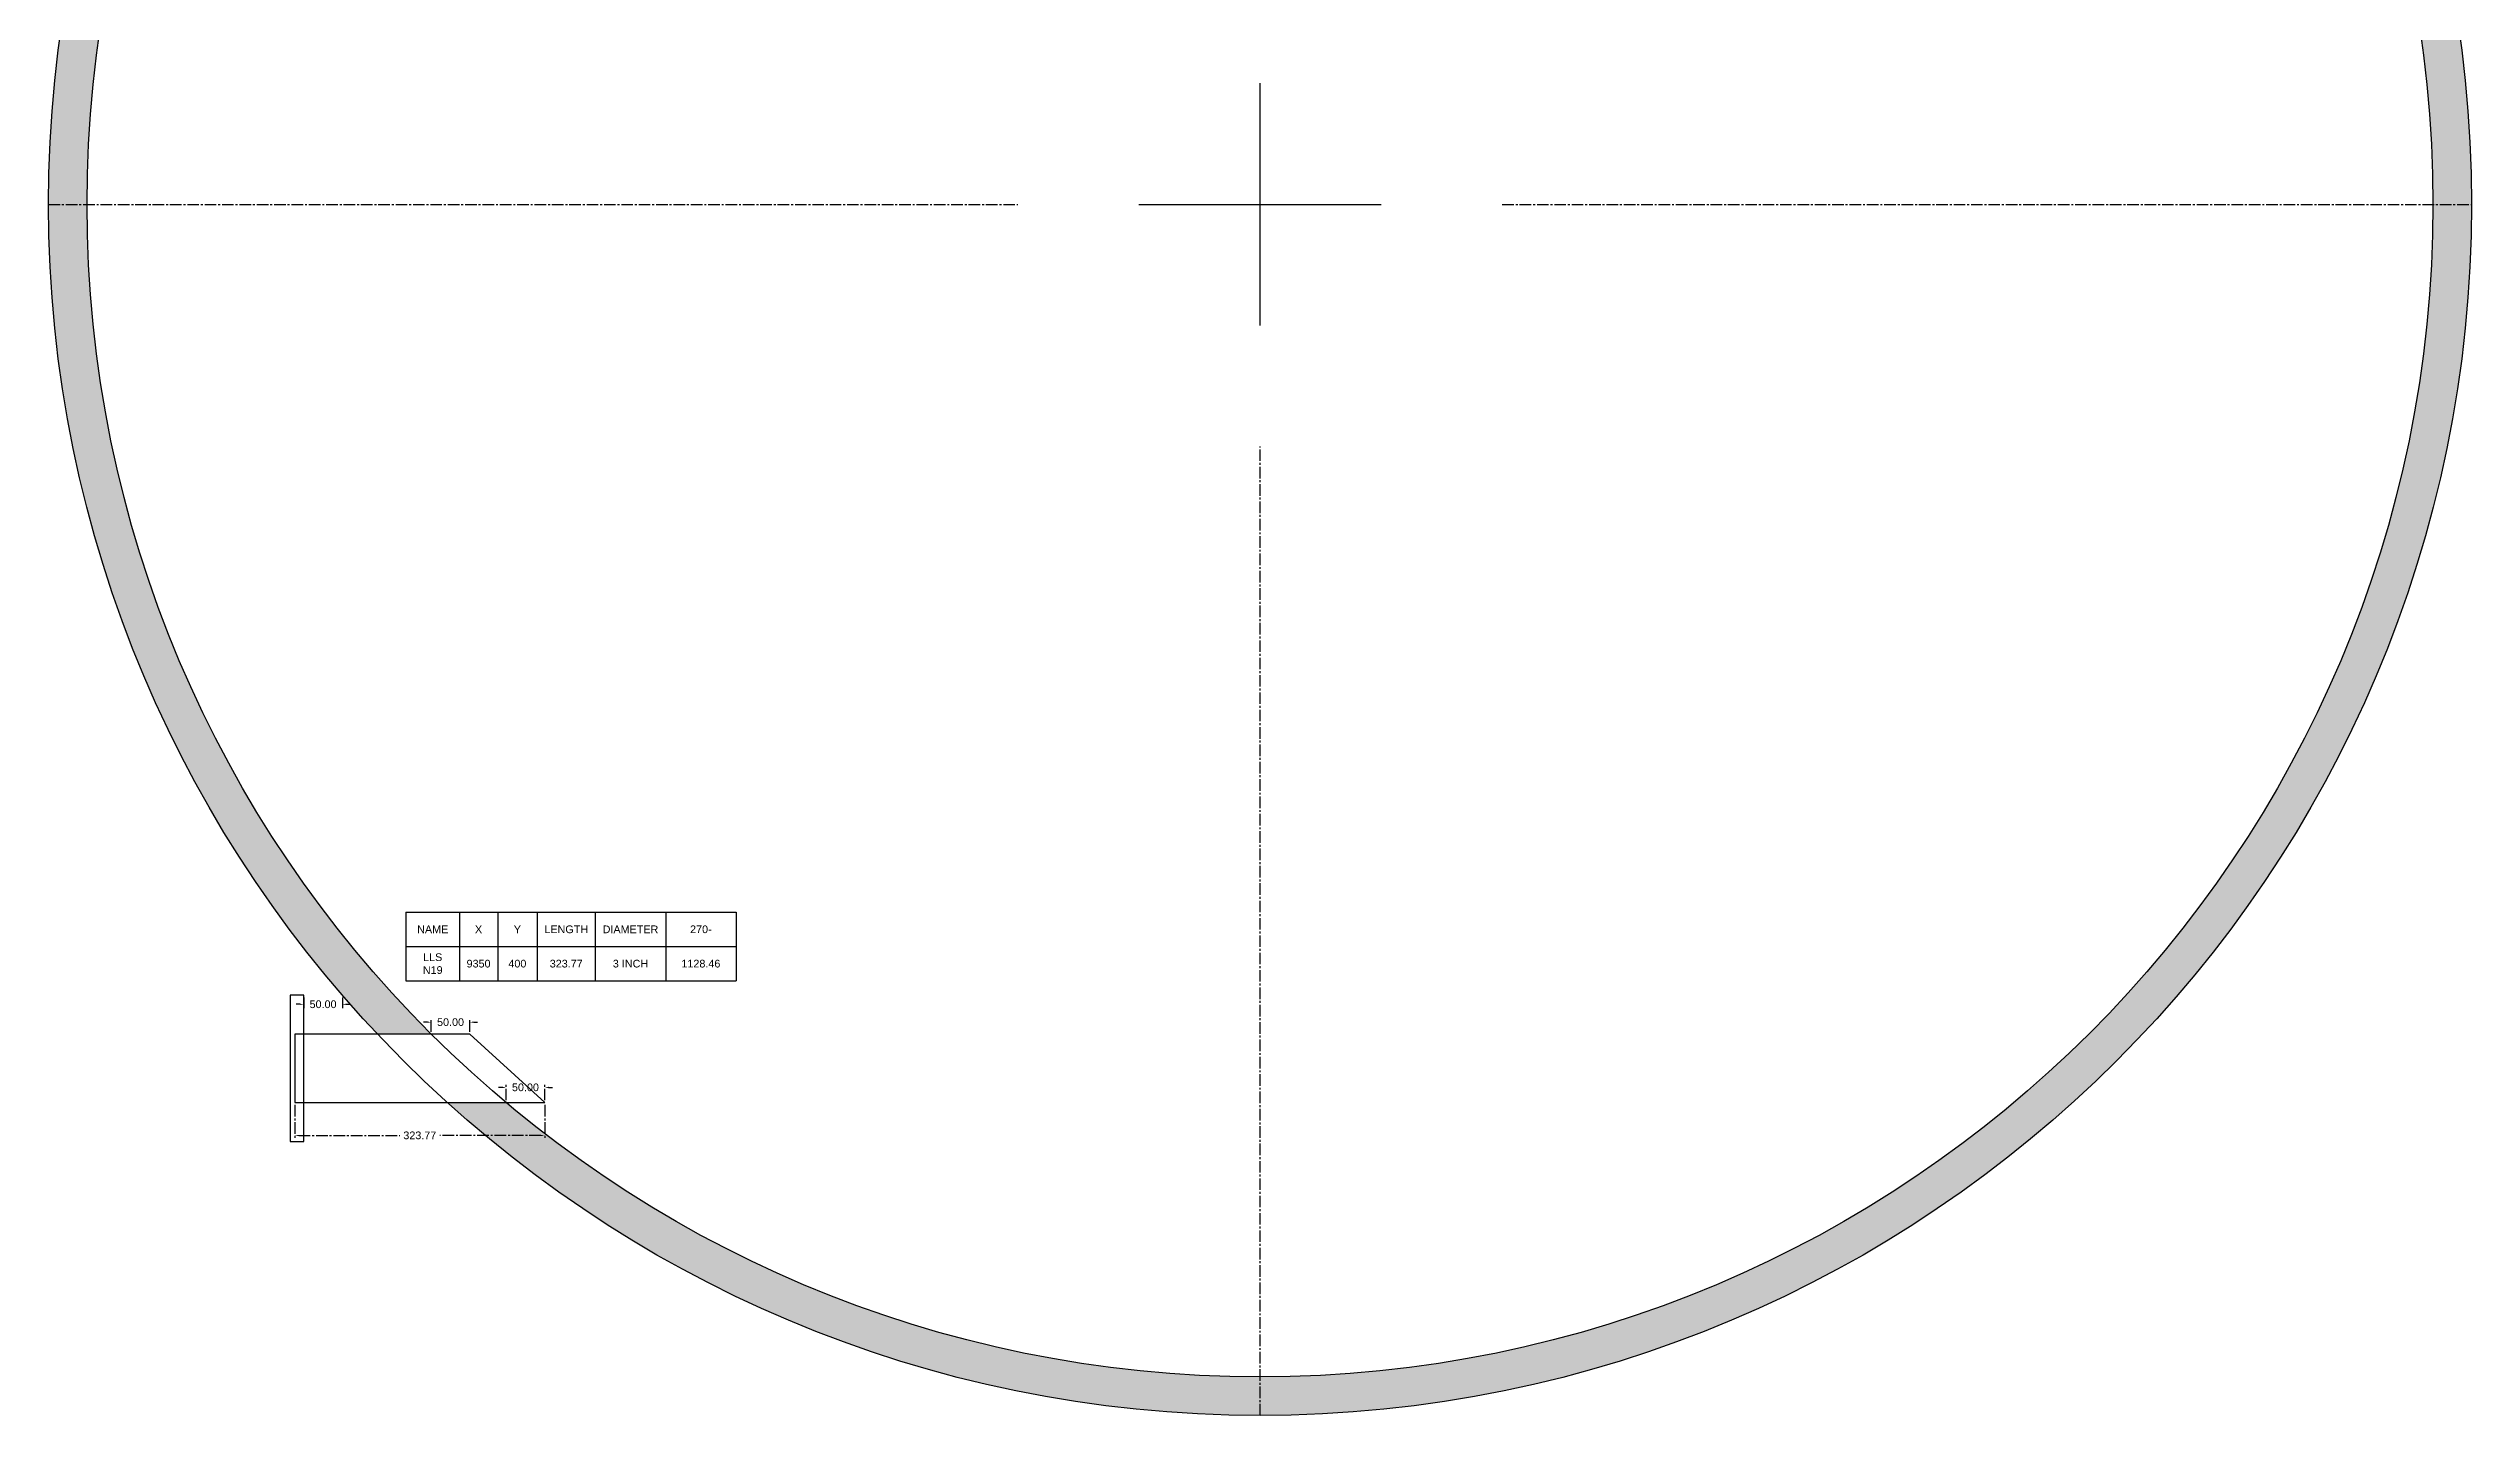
# Model space of a CAD drawing. Header units: millimetres. Extents: x 1251 to 7763, y 8 to 3563.
# Drawn here: x 1251 to 4391, y 18 to 1791 of the extents above; entities that cross this region are included whole.
import ezdxf

# ---------------------------------------------------------------- set-up
doc = ezdxf.new("R2010")
doc.units = ezdxf.units.MM
doc.header["$LTSCALE"] = 20
doc.header["$MEASUREMENT"] = 0
doc.linetypes.add('CENTER2', pattern=[1.125, 0.75, -0.125, 0.125, -0.125])
doc.layers.get('Defpoints').update_dxf_attribs({"color": 10})
doc.styles.get("Standard").update_dxf_attribs({"font": 'arial.ttf', "height": 10})
doc.dimstyles.get("Standard").update_dxf_attribs({"dimtxt": 10, "dimasz": 5, "dimexe": 5, "dimexo": 3, "dimgap": 5, "dimtad": 0, "dimtih": 1, "dimtoh": 1, "dimzin": 0, "dimdsep": 46, "dimtxsty": 'Standard', "dimcen": -0.09, "dimclrd": 7, "dimclre": 7, "dimclrt": 7, "dimadec": 1, "dimazin": 0, "dimtfac": 1, "dimtofl": 0, "dimtmove": 0, "dimatfit": 3, "dimfxl": 1, "dimtolj": 1, "dimtzin": 0, "dimlwd": 25, "dimlwe": 25, "dimarcsym": 0})

# ---------------------------------------------------------------- blocks, each defined once
blk = doc.blocks.new('*U1')
at = {"color": 0, "linetype": 'CENTER2', "transparency": 16777216}
for p, q in [((0, 314), (0, 1570.12)), ((-1570.12, 0), (-314, 0)), ((314, 0), (1570.12, 0)), ((0, -1570.12), (0, -314))]:
    blk.add_line(p, q, dxfattribs=at)
at = {"color": 0, "linetype": 'Continuous', "transparency": 16777216}
for p, q in [((0, -157), (0, 157)), ((-157, 0), (157, 0))]:
    blk.add_line(p, q, dxfattribs=at)
blk = doc.blocks.new('*T2')
at = {"color": 0, "linetype": 'ByBlock', "lineweight": -2, "transparency": 16777216}
for p, q in [((0, 0), (427.9, 0)), ((0, 0), (0, -89)), ((69.4, 0), (69.4, -89)), ((118.9, 0), (118.9, -89)), ((170, 0), (170, -89)), ((245.4, 0), (245.4, -89)), ((336.6, 0), (336.6, -89)), ((427.9, 0), (427.9, -89)), ((0, -44.5), (427.9, -44.5)), ((0, -89), (427.9, -89))]:
    blk.add_line(p, q, dxfattribs=at)
at = {"color": 0, "transparency": 16777216, "char_height": 10, "attachment_point": 5}
for s, insert, width in [('NAME', (34.7, -22.2), 69.266), ('X', (94.1, -22.2), 49.392), ('Y', (144.4, -22.2), 50.945), ('LENGTH', (207.7, -22.2), 75.34), ('DIAMETER', (291, -22.2), 91.096), ('270-', (382.2, -22.2), 91.096), ('LLS\\PN19', (34.7, -66.7), 69.266), ('9350', (94.1, -66.7), 49.392), ('400', (144.4, -66.7), 50.945), ('323.77', (207.7, -66.7), 75.34), ('3 INCH', (291, -66.7), 91.096), ('1128.46', (382.2, -66.7), 91.096)]:
    blk.add_mtext(s, dxfattribs=dict(at, insert=insert, width=width))
blk = doc.blocks.new('*D3')
at = {"color": 7, "linetype": 'CENTER2', "lineweight": 25, "transparency": 16777216}
for p, q in [((1839.4, 443.8), (1834.4, 443.8)), ((1844.4, 427), (1844.4, 448.8)), ((1894.4, 427), (1894.4, 448.8)), ((1899.4, 443.8), (1904.4, 443.8))]:
    blk.add_line(p, q, dxfattribs=at)
at = {"color": 7, "transparency": 16777216}
for points in [[(1839.4, 444.6), (1839.4, 442.9), (1844.4, 443.8)], [(1899.4, 444.6), (1899.4, 442.9), (1894.4, 443.8)]]:
    blk.add_solid(points, dxfattribs=at)
at = {"layer": 'Defpoints', "color": 0, "transparency": 16777216}
for p in [(1894.4, 443.8), (1844.4, 424), (1894.4, 424)]:
    blk.add_point(p, dxfattribs=at)
at = {"color": 7, "transparency": 16777216, "insert": (1869.4, 443.8), "char_height": 10, "attachment_point": 5}
blk.add_mtext('\\A1;50.00', dxfattribs=at)
blk = doc.blocks.new('*D4')
at = {"color": 7, "linetype": 'CENTER2', "lineweight": 25, "transparency": 16777216}
for p, q in [((1742.3, 528.3), (1737.3, 528.3)), ((1747.3, 515.9), (1747.3, 533.3)), ((1797.3, 515.9), (1797.3, 533.3)), ((1802.3, 528.3), (1807.3, 528.3))]:
    blk.add_line(p, q, dxfattribs=at)
at = {"color": 7, "transparency": 16777216}
for points in [[(1742.3, 529.1), (1742.3, 527.5), (1747.3, 528.3)], [(1802.3, 529.1), (1802.3, 527.5), (1797.3, 528.3)]]:
    blk.add_solid(points, dxfattribs=at)
at = {"layer": 'Defpoints', "color": 0, "transparency": 16777216}
for p in [(1747.3, 512.9), (1797.3, 528.3), (1797.3, 512.9)]:
    blk.add_point(p, dxfattribs=at)
at = {"color": 7, "transparency": 16777216, "insert": (1772.3, 528.3), "char_height": 10, "attachment_point": 5}
blk.add_mtext('\\A1;50.00', dxfattribs=at)
blk = doc.blocks.new('*D5')
at = {"color": 7, "linetype": 'CENTER2', "lineweight": 25, "transparency": 16777216}
for p, q in [((1570.6, 421), (1570.6, 376.5)), ((1894.4, 421), (1894.4, 376.5)), ((1575.6, 381.5), (1706.7, 381.5)), ((1889.4, 381.5), (1758.3, 381.5))]:
    blk.add_line(p, q, dxfattribs=at)
at = {"color": 7, "transparency": 16777216}
for points in [[(1575.6, 382.3), (1575.6, 380.6), (1570.6, 381.5)], [(1889.4, 382.3), (1889.4, 380.6), (1894.4, 381.5)]]:
    blk.add_solid(points, dxfattribs=at)
at = {"layer": 'Defpoints', "color": 0, "transparency": 16777216}
for p in [(1570.6, 424), (1894.4, 424), (1894.4, 381.5)]:
    blk.add_point(p, dxfattribs=at)
at = {"color": 7, "transparency": 16777216, "insert": (1732.5, 381.5), "char_height": 10, "attachment_point": 5}
blk.add_mtext('\\A1;323.77', dxfattribs=at)
blk = doc.blocks.new('*D6')
at = {"color": 7, "linetype": 'CENTER2', "lineweight": 25, "transparency": 16777216}
for p, q in [((1577.1, 551.5), (1572.1, 551.5)), ((1582.1, 560.5), (1582.1, 546.5)), ((1632.1, 560.5), (1632.1, 546.5)), ((1637.1, 551.5), (1642.1, 551.5))]:
    blk.add_line(p, q, dxfattribs=at)
at = {"color": 7, "transparency": 16777216}
for points in [[(1577.1, 552.3), (1577.1, 550.7), (1582.1, 551.5)], [(1637.1, 552.3), (1637.1, 550.7), (1632.1, 551.5)]]:
    blk.add_solid(points, dxfattribs=at)
at = {"layer": 'Defpoints', "color": 0, "transparency": 16777216}
for p in [(1582.1, 563.5), (1632.1, 563.5), (1632.1, 551.5)]:
    blk.add_point(p, dxfattribs=at)
at = {"color": 7, "transparency": 16777216, "insert": (1607.1, 551.5), "char_height": 10, "attachment_point": 5}
blk.add_mtext('\\A1;50.00', dxfattribs=at)

msp = doc.modelspace()

# ---------------------------------------------------------------- hatches: boundary and pattern name
h = msp.add_hatch()
h.set_pattern_fill('ANGLE', color=256, scale=30)
h.set_pattern_definition([(0, (0, 0), (0, 8.25), [6, -2.25]), (90, (0, 0), (-8.25, 5e-16), [6, -2.25])])
h.paths.add_polyline_path([(2821.349, 3108.45), (2821.349, 3158.45, 0.41421356), (1251.349, 1588.45), (1301.349, 1588.45, -0.41421356)])
h.paths.add_polyline_path([(1301.349, 1588.45), (1251.349, 1588.45, 0.19094388), (1677.63, 512.9), (1747.295, 512.9, -0.19909323)])
h.paths.add_polyline_path([(1844.386, 424), (1768.279, 424, 0.18590146), (2821.349, 18.45), (2821.349, 68.45, -0.1763105)])
h.paths.add_polyline_path([(4391.349, 1588.45), (4341.349, 1588.45, -0.41421356), (2821.349, 68.45), (2821.349, 18.45, 0.41421356)])
h.paths.add_polyline_path([(2821.349, 3158.45), (2821.349, 3108.45, -0.41421356), (4341.349, 1588.45), (4391.349, 1588.45, 0.41421356)])

# ---------------------------------------------------------------- linework, layer by layer
for points in [[(1564.616, 373.45), (1582.116, 373.45), (1582.116, 563.45), (1564.616, 563.45)], [(1570.616, 424), (1894.386, 424), (1797.295, 512.9), (1570.616, 512.9)]]:
    msp.add_lwpolyline(points, close=True)
for radius in [1570, 1520]:
    msp.add_circle((2821.349, 1588.45), radius)

# ---------------------------------------------------------------- block references
at = {"linetype": 'CENTER2'}
msp.add_blockref('*U1', (2821.349, 1588.45), dxfattribs=at)
msp.add_blockref('*T2', (1714.531, 670.85))

# ---------------------------------------------------------------- dimensions: what is measured, and where the dimension line sits
for base, p1, p2, picture, middle in [((1632.116, 551.506), (1582.116, 563.45), (1632.116, 563.45), '*D6', (1607.116, 551.506)), ((1797.295, 528.305), (1747.295, 512.9), (1797.295, 512.9), '*D4', (1772.295, 528.305)), ((1894.386, 381.462), (1570.616, 424), (1894.386, 424), '*D5', (1732.501, 381.462))]:
    dim = msp.add_linear_dim(base=base, p1=p1, p2=p2, dimstyle='Standard')
    dim.commit()
    dim.dimension.update_dxf_attribs({"geometry": picture, "text_midpoint": middle})
dim = msp.add_aligned_dim(p1=(1844.386, 424), p2=(1894.386, 424), distance=19.78, dimstyle='Standard')
dim.commit()
dim.dimension.update_dxf_attribs({"geometry": '*D3', "text_midpoint": (1869.386, 443.78)})

doc.saveas('drawing.dxf')
